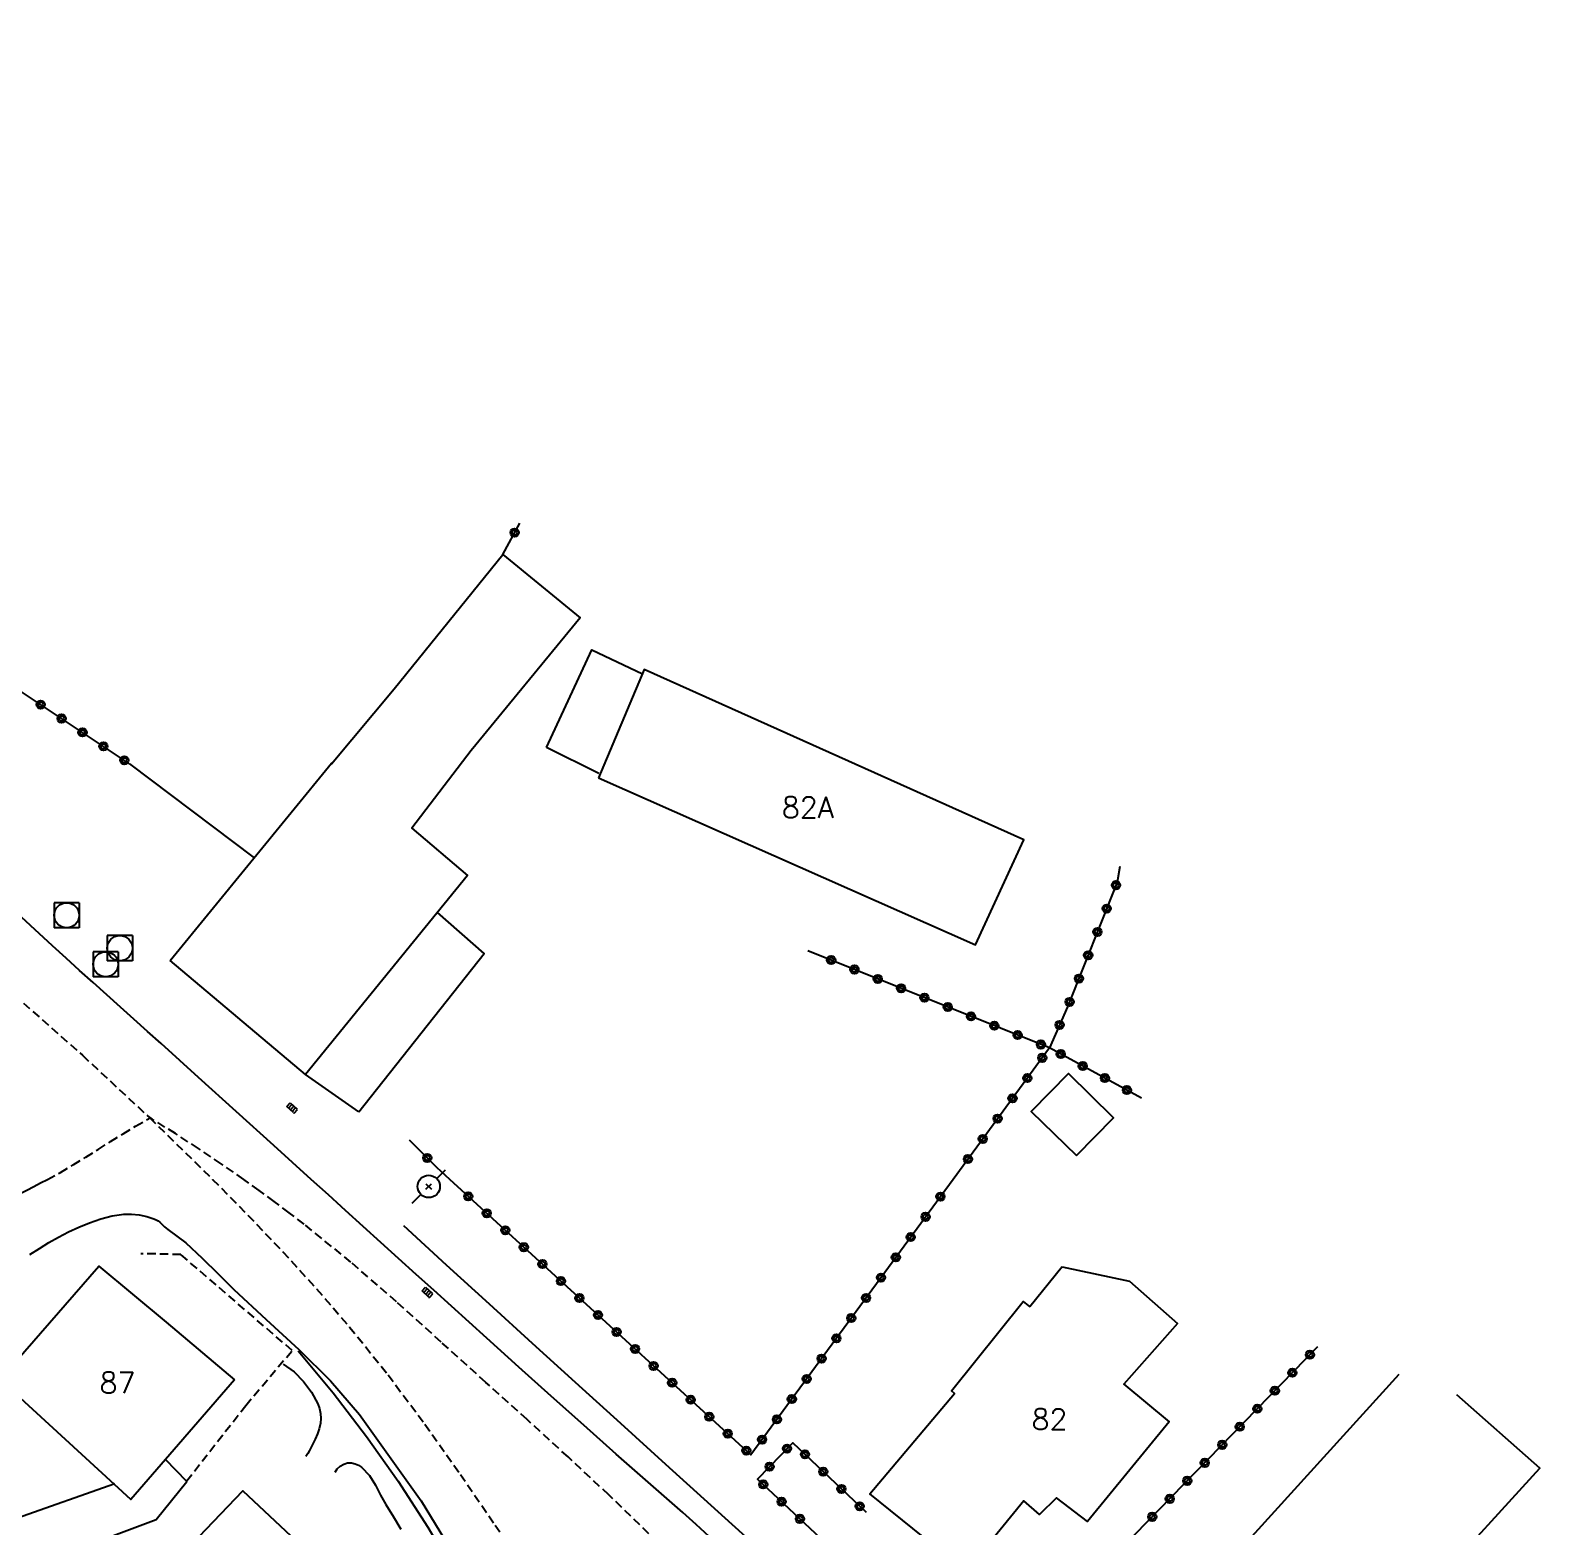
# Model space of a CAD drawing. Header units: millimetres. Extents: x 145000 to 146000, y 142999 to 144002.
# Drawn here: x 145352.7 to 145442.8, y 143150.3 to 143239.6 of the extents above; entities that cross this region are included whole.
import ezdxf
from ezdxf.enums import TextEntityAlignment as Align

# ---------------------------------------------------------------- set-up
doc = ezdxf.new("R2010")
doc.units = ezdxf.units.MM
doc.linetypes.add('DASHED', pattern=[0.75, 0.5, -0.25])
doc.layers.get('0').update_dxf_attribs({"linetype": 'CONTINUOUS'})
for name, color, linetype in [('W0001', 6, 'DASHED'), ('W0008', 7, 'CONTINUOUS'), ('W0010', 4, 'CONTINUOUS'), ('W0014', 7, 'CONTINUOUS'), ('W0051', 7, 'CONTINUOUS'), ('W0101', 7, 'CONTINUOUS'), ('W0104', 1, 'CONTINUOUS'), ('W0112', 1, 'DASHED'), ('W0211', 2, 'CONTINUOUS'), ('W0323', 7, 'CONTINUOUS'), ('W0330', 7, 'CONTINUOUS'), ('W0401', 7, 'CONTINUOUS'), ('W0420', 7, 'CONTINUOUS'), ('W0473', 7, 'CONTINUOUS'), ('W0991', 7, 'CONTINUOUS')]:
    doc.layers.add(name, color=color, linetype=linetype)
doc.styles.get("Standard").update_dxf_attribs({"font": 'romans.shx', "width": 0.85})

# ---------------------------------------------------------------- blocks, each defined once
blk = doc.blocks.new('T473')
for p, q in [((0.500001, 0.500001), (1.000002, 1.000002)), ((-0.166667, 0.166667), (0.166667, -0.166667)), ((-0.166667, -0.166667), (0.166667, 0.166667)), ((-1.000002, -1.000002), (-0.500001, -0.500001))]:
    blk.add_line(p, q)
blk.add_ellipse((0, 0), major_axis=(0.471405, 0.471405), ratio=1, start_param=5.497787144, end_param=11.780972451)
blk = doc.blocks.new('T401')
for p, q in [((-0.3, 0.3), (0, 0.3)), ((-0.3, -0.25), (-0.3, 0.3)), ((-0.3, 0.15), (0, 0.15)), ((-0.3, 0), (0, 0)), ((0, 0.3), (0, -0.25)), ((-0.3, -0.15), (0, -0.15)), ((-0.3, -0.25), (-0.3, -0.3)), ((-0.3, -0.3), (0, -0.3)), ((0, -0.3), (0, -0.25))]:
    blk.add_line(p, q)
blk = doc.blocks.new('T420')
for p, q in [((0.75, 0.75), (-0.75, 0.75)), ((-0.75, 0.75), (-0.75, -0.75)), ((0.75, 0.75), (0.75, -0.75)), ((0.75, -0.75), (-0.75, -0.75))]:
    blk.add_line(p, q)
blk.add_ellipse((0, 0), major_axis=(-0.53, 0.53), ratio=1, start_param=3.926991, end_param=10.210176)
blk = doc.blocks.new('t323o')
at = {"color": 0, "linetype": 'Continuous'}
for radius in [0.25, 0.15]:
    blk.add_circle((0, 0), radius, dxfattribs=at)

msp = doc.modelspace()

# ---------------------------------------------------------------- linework, layer by layer
at = {"layer": 'W0001'}
for points in [[(145351.721, 143182.028), (145355.815, 143178.409), (145359.813, 143174.685)], [(145353.723, 143171), (145354.495, 143171.42), (145355.255, 143171.862), (145356.004, 143172.32), (145356.747, 143172.788), (145357.489, 143173.258), (145358.234, 143173.722), (145358.986, 143174.175), (145359.75, 143174.609), (145359.813, 143174.685)], [(145359.813, 143174.685), (145363.581, 143171)], [(145365.439, 143171), (145364.098, 143171.934), (145362.742, 143172.844), (145361.37, 143173.731), (145359.983, 143174.594), (145359.813, 143174.685)], [(145298.985, 143143.699), (145315.737, 143152.171), (145318.315, 143153.454), (145320.897, 143154.731), (145323.481, 143156.004), (145326.066, 143157.273), (145328.652, 143158.541), (145331.237, 143159.81), (145333.822, 143161.082), (145336.404, 143162.357), (145340.331, 143164.292), (145344.26, 143166.223), (145348.181, 143168.169), (145352.085, 143170.151), (145352.495, 143170.362), (145352.905, 143170.574), (145353.314, 143170.787), (145353.723, 143171)], [(145363.581, 143171), (145365.692, 143168.859), (145367.766, 143166.682), (145369.793, 143164.459), (145371.759, 143162.183), (145374.061, 143159.322), (145376.255, 143156.379), (145378.373, 143153.383), (145380.447, 143150.358), (145383.78, 143145.44), (145387.069, 143140.482), (145390.201, 143135.416), (145393.056, 143130.186), (145394.931, 143126.204), (145396.601, 143122.134), (145398.118, 143118.009), (145399.536, 143113.852), (145400.707, 143110.202), (145401.792, 143106.523), (145402.742, 143102.803), (145403.509, 143099.04)], [(145389.615, 143149.837), (145387.235, 143152.154), (145384.807, 143154.421), (145382.351, 143156.656), (145379.885, 143158.879), (145377.222, 143161.288), (145374.555, 143163.695), (145371.842, 143166.055), (145369.05, 143168.32), (145368.158, 143169.005), (145367.259, 143169.68), (145366.352, 143170.345), (145365.439, 143171)]]:
    msp.add_lwpolyline(points, dxfattribs=at)
at = {"layer": 'W0008'}
for points in [[(145369.469, 143171), (145367.229, 143173.028), (145364.989, 143175.055), (145362.748, 143177.082), (145360.506, 143179.108), (145359.697, 143179.838), (145358.886, 143180.566), (145358.075, 143181.293), (145357.263, 143182.021), (145356.453, 143182.749), (145355.643, 143183.479), (145354.836, 143184.21), (145354.031, 143184.945), (145352.713, 143186.157), (145351.4, 143187.375), (145350.091, 143188.597), (145348.788, 143189.825)], [(145393.224, 143149.682), (145392.442, 143150.398), (145391.652, 143151.104), (145390.856, 143151.803), (145390.057, 143152.498), (145389.258, 143153.193), (145388.461, 143153.891), (145387.668, 143154.594), (145385.735, 143156.323), (145383.803, 143158.052), (145381.873, 143159.784), (145379.945, 143161.518), (145378.891, 143162.469), (145377.837, 143163.421), (145376.784, 143164.374), (145375.732, 143165.327), (145374.68, 143166.281), (145373.628, 143167.235), (145372.576, 143168.188), (145371.523, 143169.141), (145371.009, 143169.606), (145370.496, 143170.07), (145369.982, 143170.535), (145369.469, 143171)], [(145360.08, 143168.641), (145360.207, 143168.593), (145360.324, 143168.525), (145360.43, 143168.443), (145360.527, 143168.353), (145360.617, 143168.262), (145360.708, 143168.171), (145360.803, 143168.084), (145360.907, 143168.007), (145361.979, 143167.204), (145362.964, 143166.296), (145363.904, 143165.349), (145364.848, 143164.419), (145366.78, 143162.627), (145368.733, 143160.839), (145370.622, 143158.974), (145372.353, 143156.963), (145376.028, 143151.81), (145379.313, 143146.406)]]:
    msp.add_lwpolyline(points, dxfattribs=at)
at = {"layer": 'W0010'}
msp.add_lwpolyline([(145396.053, 143149.085), (145393.348, 143151.526), (145390.645, 143153.969), (145387.945, 143156.416), (145385.248, 143158.865), (145382.681, 143161.201), (145380.116, 143163.54), (145377.554, 143165.881), (145374.994, 143168.225)], dxfattribs=at)
at = {"layer": 'W0014'}
msp.add_lwpolyline([(145352.674, 143166.52), (145353.24, 143166.873), (145353.81, 143167.222), (145354.391, 143167.555), (145354.984, 143167.866), (145355.594, 143168.144), (145356.24, 143168.407), (145356.9, 143168.645), (145357.582, 143168.827), (145358.283, 143168.922), (145358.741, 143168.926), (145359.197, 143168.88), (145359.645, 143168.785), (145360.08, 143168.641)], dxfattribs=at)
at = {"layer": 'W0051'}
msp.add_lwpolyline([(145368.686, 143160.763), (145370.783, 143158.25), (145372.774, 143155.653), (145374.658, 143152.977), (145376.429, 143150.225), (145378.021, 143147.518), (145379.502, 143144.749), (145380.866, 143141.92), (145382.102, 143139.032), (145383.189, 143136.074), (145384.124, 143133.065), (145384.961, 143130.031), (145385.759, 143126.991), (145386.776, 143122.908), (145387.708, 143118.805), (145388.561, 143114.685), (145389.34, 143110.551)], dxfattribs=at)
at = {"layer": 'W0101'}
msp.add_lwpolyline([(145386.61, 143194.987), (145409.117, 143185.006), (145412.003, 143191.267), (145389.349, 143201.442)], close=True, dxfattribs=at)
for points in [[(145360.761, 143154.269), (145358.698, 143151.885), (145350.88, 143159.041), (145356.799, 143165.824), (145360.813, 143162.479)], [(145414.301, 143165.777), (145418.324, 143164.911), (145421.178, 143162.389), (145417.986, 143158.765), (145420.689, 143156.526), (145415.808, 143150.577), (145413.954, 143151.988), (145412.938, 143150.996), (145412.009, 143151.794), (145408.564, 143147.58), (145402.823, 143152.227), (145407.868, 143158.204), (145407.694, 143158.369), (145411.978, 143163.714), (145412.374, 143163.379)], [(145414.301, 143165.777), (145412.374, 143163.379)], [(145360.813, 143162.479), (145364.88, 143159.029)], [(145364.88, 143159.029), (145360.761, 143154.269)], [(145434.407, 143159.349), (145422.677, 143146.434)], [(145430.039, 143139.742), (145442.815, 143153.758), (145437.856, 143158.141)], [(145370.997, 143141.656), (145373.543, 143139.206), (145367.873, 143133.186), (145357.102, 143143.74), (145365.392, 143152.398), (145373.375, 143144.924)]]:
    msp.add_lwpolyline(points, dxfattribs=at)
at = {"layer": 'W0104'}
for points in [[(145361.049, 143184.066), (145370.674, 143195.845), (145370.674, 143195.817), (145374.424, 143200.295), (145380.904, 143208.306), (145385.515, 143204.536), (145379.015, 143196.617), (145375.481, 143191.98), (145378.805, 143189.142), (145369.132, 143177.269)], [(145383.522, 143196.787), (145386.22, 143202.631), (145389.24, 143201.185)], [(145386.634, 143195.243), (145383.522, 143196.787)], [(145372.312, 143175.039), (145379.798, 143184.483), (145377.002, 143186.929)], [(145372.312, 143175.039), (145369.132, 143177.269), (145361.049, 143184.066)], [(145362.034, 143152.956), (145360.761, 143154.269)], [(145357.737, 143152.817), (145351.867, 143150.75)], [(145360.207, 143150.694), (145362.034, 143152.956)], [(145351.867, 143150.75), (145352.142, 143149.935), (145348.854, 143148.797), (145349.594, 143146.702), (145360.207, 143150.694)]]:
    msp.add_lwpolyline(points, dxfattribs=at)
msp.add_lwpolyline([(145415.149, 143172.422), (145417.362, 143174.68), (145414.669, 143177.319), (145412.456, 143175.061)], close=True, dxfattribs=at)
at = {"layer": 'W0112'}
for points in [[(145368.332, 143160.783), (145361.682, 143166.513), (145359.298, 143166.562)], [(145362.034, 143152.956), (145362.03, 143152.982), (145365.563, 143157.505), (145368.349, 143160.8)]]:
    msp.add_lwpolyline(points, dxfattribs=at)
at = {"layer": 'W0211'}
for points in [[(145367.796, 143159.968), (145368.442, 143159.497), (145369.011, 143158.935), (145369.491, 143158.295), (145369.871, 143157.592), (145369.969, 143157.311), (145370.022, 143157.02), (145370.035, 143156.726), (145370.016, 143156.433), (145369.951, 143156.107), (145369.84, 143155.795), (145369.705, 143155.495), (145369.567, 143155.201), (145369.472, 143155.007), (145369.369, 143154.817), (145369.259, 143154.632), (145369.14, 143154.452)], [(145370.892, 143153.507), (145371.024, 143153.71), (145371.2, 143153.877), (145371.41, 143153.998), (145371.642, 143154.066), (145371.87, 143154.072), (145372.09, 143154.02), (145372.291, 143153.926), (145372.472, 143153.805), (145372.951, 143153.323), (145373.314, 143152.743), (145373.613, 143152.142), (145373.922, 143151.575), (145374.371, 143150.841), (145374.814, 143150.103)]]:
    msp.add_lwpolyline(points, dxfattribs=at)
at = {"layer": 'W0323'}
for points in [[(145358.614, 143195.824), (145338.728, 143209.068), (145322.352, 143221.046), (145310.101, 143228.802), (145300.687, 143235.416), (145293.675, 143239.627)], [(145380.904, 143208.306), (145381.915, 143210.194)], [(145417.736, 143189.678), (145417.586, 143188.755), (145414.625, 143181.3), (145413.542, 143178.849)], [(145413.542, 143178.849), (145399.118, 143184.652)], [(145419.041, 143175.856), (145413.542, 143178.849), (145407.785, 143171)], [(145376.969, 143171.702), (145375.338, 143173.346)], [(145377.735, 143171), (145376.968, 143171.702)], [(145407.785, 143171), (145395.719, 143154.549), (145377.735, 143171)], [(145403.713, 143146.384), (145409.859, 143140.693), (145412.853, 143143.836), (145429.572, 143161.021)], [(145400.832, 143148.679), (145396.114, 143153.096), (145398.211, 143155.275), (145402.595, 143151.117)]]:
    msp.add_lwpolyline(points, dxfattribs=at)
at = {"layer": 'W0330'}
msp.add_lwpolyline([(145358.614, 143195.824), (145366.055, 143190.193)], dxfattribs=at)

# ---------------------------------------------------------------- block references
at = {"layer": 'W0323'}
for p, rotation in [((145381.612, 143209.628), 61.82818502796592), ((145353.316, 143199.353), 146.3365365068786), ((145354.564, 143198.521), 146.3365365068786), ((145355.813, 143197.69), 146.3365365068786), ((145357.061, 143196.858), 146.3365365068786), ((145358.31, 143196.027), 146.3365365068786), ((145417.512, 143188.568), 248.3378604860853), ((145416.958, 143187.174), 248.3378604860853), ((145416.404, 143185.78), 248.3378604860853), ((145400.51, 143184.092), 158.0843084209425), ((145401.901, 143183.532), 158.0843084209425), ((145415.851, 143184.386), 248.3378604860853), ((145403.293, 143182.972), 158.0843084209425), ((145415.297, 143182.992), 248.3378604860853), ((145404.684, 143182.413), 158.0843084209425), ((145406.076, 143181.853), 158.0843084209425), ((145407.468, 143181.293), 158.0843084209425), ((145414.743, 143181.598), 248.3378604860853), ((145408.859, 143180.733), 158.0843084209425), ((145410.251, 143180.173), 158.0843084209425), ((145414.148, 143180.221), 246.1612598165768), ((145411.642, 143179.613), 158.0843084209425), ((145413.034, 143179.053), 158.0843084209425), ((145413.108, 143178.257), 233.7415626795608), ((145414.215, 143178.483), 151.446013782128), ((145415.532, 143177.766), 151.446013782128), ((145412.221, 143177.048), 233.7415626795608), ((145416.85, 143177.049), 151.446013782128), ((145418.168, 143176.332), 151.446013782128), ((145411.334, 143175.838), 233.7415626795608), ((145410.447, 143174.629), 233.7415626795608), ((145409.559, 143173.419), 233.7415626795608), ((145376.394, 143172.281), 134.7725675663192), ((145408.672, 143172.21), 233.7415626795608), ((145378.842, 143169.988), 137.5484143966369), ((145407.031, 143169.972), 233.7415626795292), ((145379.949, 143168.975), 137.5484143966369), ((145406.144, 143168.763), 233.7415626795292), ((145381.056, 143167.963), 137.5484143966369), ((145405.257, 143167.553), 233.7415626795292), ((145382.162, 143166.95), 137.5484143966369), ((145404.37, 143166.344), 233.7415626795292), ((145383.269, 143165.938), 137.5484143966369), ((145384.376, 143164.925), 137.5484143966369), ((145403.483, 143165.134), 233.7415626795292), ((145385.483, 143163.913), 137.5484143966369), ((145402.596, 143163.924), 233.7415626795292), ((145386.59, 143162.9), 137.5484143966369), ((145387.696, 143161.888), 137.5484143966369), ((145401.708, 143162.715), 233.7415626795292), ((145400.821, 143161.505), 233.7415626795292), ((145388.803, 143160.875), 137.5484143966369), ((145399.934, 143160.296), 233.7415626795292), ((145429.089, 143160.524), 45.78637561549038), ((145389.91, 143159.863), 137.5484143966369), ((145428.043, 143159.449), 45.78637561549038), ((145391.017, 143158.851), 137.5484143966369), ((145399.047, 143159.086), 233.7415626795292), ((145426.997, 143158.374), 45.78637561549038), ((145392.123, 143157.838), 137.5484143966369), ((145398.16, 143157.877), 233.7415626795292), ((145393.23, 143156.826), 137.5484143966369), ((145397.273, 143156.667), 233.7415626795292), ((145425.951, 143157.299), 45.78637561549038), ((145394.337, 143155.813), 137.5484143966369), ((145424.905, 143156.224), 45.78637561549038), ((145395.444, 143154.801), 137.5484143966369), ((145396.386, 143155.458), 233.7415626795292), ((145397.873, 143154.924), 46.09861508879194), ((145423.859, 143155.148), 45.78637561549038), ((145396.833, 143153.843), 46.09861508879194), ((145398.946, 143154.578), 316.5155497591509), ((145422.813, 143154.073), 45.78637561549038), ((145400.034, 143153.546), 316.5155497591509), ((145421.767, 143152.998), 45.78637561549038), ((145396.452, 143152.78), 136.8872241129158), ((145401.123, 143152.513), 316.5155497591509), ((145420.721, 143151.923), 45.78637561549038), ((145397.547, 143151.754), 136.8872241129158), ((145402.211, 143151.481), 316.5155497591509), ((145398.642, 143150.729), 136.8872241129158), ((145419.675, 143150.848), 45.78637561549038)]:
    msp.add_blockref('t323o', p, dxfattribs=dict(at, rotation=rotation))
at = {"layer": 'W0401'}
for p, rotation in [((145368.428, 143175.379), 47.84994572212219), ((145376.508, 143164.365), 47.82967372066558)]:
    msp.add_blockref('T401', p, dxfattribs=dict(at, rotation=rotation))
at = {"layer": 'W0420'}
for p in [(145354.869, 143186.773), (145358.042, 143184.806), (145357.196, 143183.847)]:
    msp.add_blockref('T420', p, dxfattribs=at)
at = {"layer": 'W0473'}
msp.add_blockref('T473', (145376.487, 143170.576), dxfattribs=at)

# ---------------------------------------------------------------- texts
at = {"layer": 'W0991'}
for s, p in [('82A', (145399.116, 143193.224)), ('87', (145357.906, 143158.854)), ('82', (145413.543, 143156.679))]:
    msp.add_text(s, height=1.25, dxfattribs=at).set_placement(p, align=Align.MIDDLE_CENTER)

doc.saveas('drawing.dxf')
